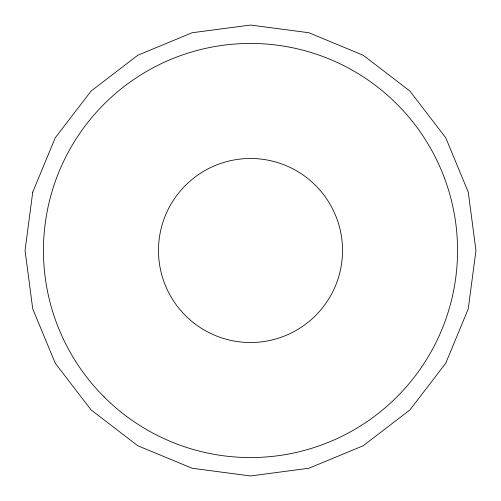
<?xml version="1.0" encoding="UTF-8"?>
<svg xmlns="http://www.w3.org/2000/svg" width="501" height="501" viewBox="0 0 501 501"><rect width="100%" height="100%" fill="white"/><g stroke="black" fill="none" stroke-linecap="round" stroke-linejoin="round"><path stroke-width="0.75" d="M32.734 192.152L25.05 250.5L32.734 308.848L55.254 363.225L91.082 409.918L137.775 445.746L192.152 468.266L250.5 475.95L308.848 468.266L363.225 445.746L409.918 409.918L445.746 363.225L468.266 308.848L475.95 250.5L468.266 192.152L445.746 137.775L409.918 91.082L363.225 55.254L308.848 32.734L250.5 25.05L192.152 32.734L137.775 55.254L91.082 91.082L55.254 137.775L32.734 192.152M194.482 323.502A92.021 92.021 0 0 0 341.732 262.511A92.021 92.021 0 0 0 215.286 165.487A92.021 92.021 0 0 0 194.482 323.502M104.095 396.905A207.045 207.045 0 0 0 450.493 304.088A207.045 207.045 0 0 0 196.912 50.507A207.045 207.045 0 0 0 104.095 396.905"/></g></svg>
